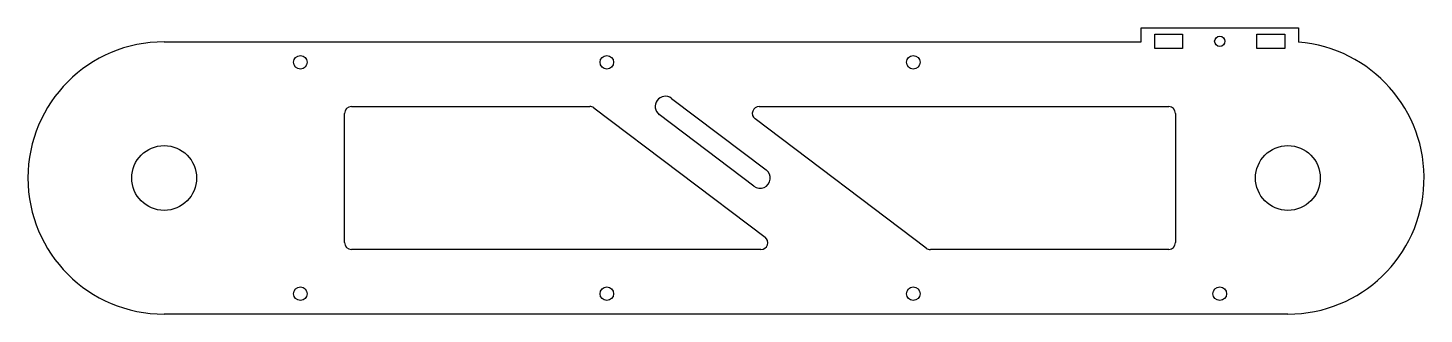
# Model space of a CAD drawing. Header units: millimetres. Extents: x -369 to 41, y -40 to 44.
import ezdxf

# ---------------------------------------------------------------- set-up
doc = ezdxf.new("R2010")
doc.units = ezdxf.units.MM

msp = doc.modelspace()

# ---------------------------------------------------------------- linework, layer by layer
at = {"color": 7, "linetype": 'Continuous', "lineweight": 25}
for p, q in [((-41.64, 43.95), (4.56, 43.95)), ((-41.64, 39.85), (-41.64, 43.95)), ((-37.64, 42.11), (-29.44, 42.11)), ((-37.64, 37.91), (-37.64, 42.11)), ((-29.44, 42.11), (-29.44, 37.91)), ((-7.64, 42.11), (0.56, 42.11)), ((-7.64, 37.91), (-7.64, 42.11)), ((0.56, 42.11), (0.56, 37.91)), ((4.56, 43.95), (4.56, 39.73)), ((-328.54, 39.85), (-41.64, 39.85)), ((-29.44, 37.91), (-37.64, 37.91)), ((0.56, 37.91), (-7.64, 37.91)), ((-273.54, 20.85), (-203.57, 20.85)), ((-179.53, 23.25), (-151.73, 2.25)), ((-153.81, 20.85), (-33.54, 20.85)), ((-275.54, -19.15), (-275.54, 18.85)), ((-202.37, 20.45), (-152.07, -17.55)), ((-155.35, -2.54), (-183.15, 18.46)), ((-104.72, -20.74), (-155.01, 17.26)), ((-31.54, 18.85), (-31.54, -19.15)), ((-153.28, -21.15), (-273.54, -21.15)), ((-33.54, -21.15), (-103.51, -21.15)), ((1.46, -40.15), (-328.54, -40.15))]:
    msp.add_line(p, q, dxfattribs=at)
for centre, radius in [((-18.54, 40.01), 1.5), ((-288.54, 33.85), 2), ((-198.54, 33.85), 2), ((-108.54, 33.85), 2), ((-328.54, -0.15), 9.52), ((1.46, -0.15), 9.52), ((-288.54, -34.15), 2), ((-198.54, -34.15), 2), ((-108.54, -34.15), 2), ((-18.54, -34.15), 2)]:
    msp.add_circle(centre, radius, dxfattribs=at)
for centre, radius, start, end in [((-328.54, -0.15), 40, 90, 270), ((1.46, -0.15), 40, 270, 85.5551), ((-273.54, 18.85), 2, 90, 180), ((-203.57, 18.85), 2, 52.9269, 90), ((-181.34, 20.85), 3, 52.9269, 232.9269), ((-153.81, 18.85), 2, 90, 232.9269), ((-33.54, 18.85), 2, 0, 90), ((-153.54, -0.15), 3, 232.9269, 52.9269), ((-273.54, -19.15), 2, 180, 270), ((-153.28, -19.15), 2, 270, 52.9269), ((-33.54, -19.15), 2, 270, 0), ((-103.51, -19.15), 2, 232.9269, 270)]:
    msp.add_arc(centre, radius, start, end, dxfattribs=at)

doc.saveas('drawing.dxf')
